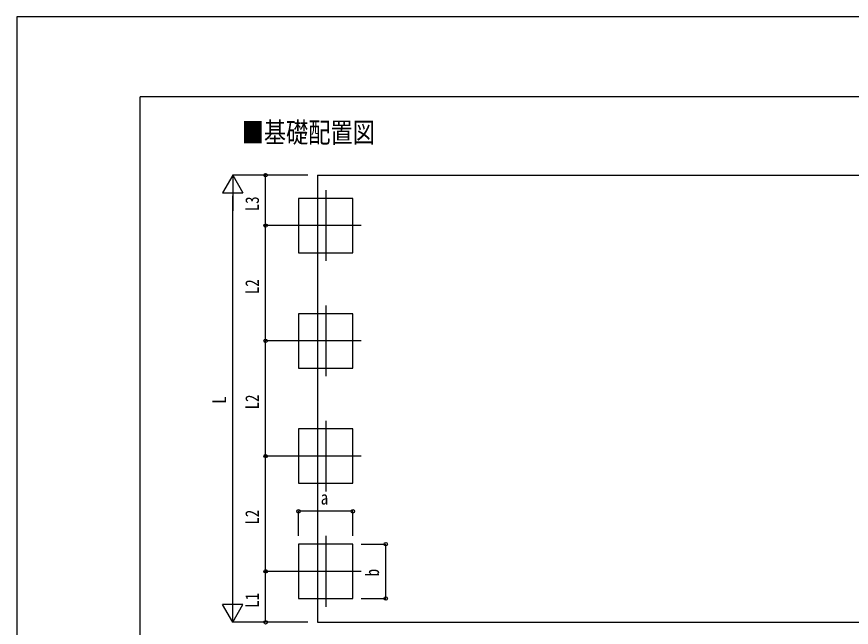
# Model space of a CAD drawing. Units: millimetres, scale not verified. Extents: x -21025 to 21025, y -14850 to 14850.
# Drawn here: x -21025 to -10884, y 7433 to 14850 of the extents above; entities that cross this region are included whole.
import ezdxf
from ezdxf.enums import TextEntityAlignment as Align

# ---------------------------------------------------------------- set-up
doc = ezdxf.new("R2010")
doc.units = ezdxf.units.MM
doc.header["$LTSCALE"] = 60
for name, color, linetype in [('0-2_USER1', 3, 'Continuous'), ('0-4_YKK_12', 2, 'Continuous'), ('0-6_YKK_A1', 4, 'Continuous'), ('0-7_YKK_D', 6, 'Continuous'), ('0-8_YKK_ZWAK', 7, 'Continuous')]:
    doc.layers.add(name, color=color, linetype=linetype)
doc.styles.add('ＭＳ ゴシック', font='')
doc.styles.get('ＭＳ ゴシック').set_extended_font_data('MS Gothic')

msp = doc.modelspace()

# ---------------------------------------------------------------- linework, layer by layer
at = {"layer": '0-4_YKK_12'}
for p, q in [((-17270.4, 12742.72), (-17270.4, 11882.72)), ((-16840.4, 12312.72), (-17700.4, 12312.72)), ((-17270.4, 11342.72), (-17270.4, 10482.72)), ((-16840.4, 10912.72), (-17700.4, 10912.72)), ((-17270.4, 9942.72), (-17270.4, 9082.72)), ((-16840.4, 9512.72), (-17700.4, 9512.72)), ((-17270.4, 8542.72), (-17270.4, 7682.72)), ((-16840.4, 8112.72), (-17700.4, 8112.72))]:
    msp.add_line(p, q, dxfattribs=at)
at = {"layer": '0-6_YKK_A1'}
for p, q in [((-17368.9, 12925.72), (-17368.9, 7493.72)), ((-17600.4, 8442.72), (-17600.4, 7782.72)), ((-17368.9, 7493.72), (-1698.9, 7493.72))]:
    msp.add_line(p, q, dxfattribs=at)
msp.add_lwpolyline([(-17368.9, 12925.72), (-1698.9, 12925.72), (-1698.9, 7493.72)], dxfattribs=at)
for points in [[(-16940.4, 11982.72), (-16940.4, 12642.72), (-17600.4, 12642.72), (-17600.4, 11982.72)], [(-16940.4, 10582.72), (-16940.4, 11242.72), (-17600.4, 11242.72), (-17600.4, 10582.72)], [(-16940.4, 9182.72), (-16940.4, 9842.72), (-17600.4, 9842.72), (-17600.4, 9182.72)], [(-16940.4, 7782.72), (-16940.4, 8442.72), (-17600.4, 8442.72), (-17600.4, 7782.72)]]:
    msp.add_lwpolyline(points, close=True, dxfattribs=at)
at = {"layer": '0-7_YKK_D'}
for p, q in [((-18400.4, 12925.72), (-18525.4, 12709.21)), ((-17485.9, 12925.72), (-18401.4, 12925.72)), ((-18400.4, 12925.72), (-18275.4, 12709.21)), ((-18400.4, 12925.72), (-18400.4, 12492.71)), ((-17485.9, 12925.72), (-18001.4, 12925.72)), ((-18000.4, 12312.72), (-18000.4, 12925.72)), ((-18525.4, 12709.21), (-18275.4, 12709.21)), ((-18400.4, 7743.72), (-18400.4, 12675.72)), ((-17701.4, 12312.72), (-18001.4, 12312.72)), ((-17701.4, 12312.72), (-18001.4, 12312.72)), ((-18000.4, 10912.72), (-18000.4, 12312.72)), ((-17701.4, 10912.72), (-18001.4, 10912.72)), ((-17701.4, 10912.72), (-18001.4, 10912.72)), ((-18000.4, 9512.72), (-18000.4, 10912.72)), ((-17701.4, 9512.72), (-18001.4, 9512.72)), ((-17701.4, 9512.72), (-18001.4, 9512.72)), ((-18000.4, 8112.72), (-18000.4, 9512.72)), ((-17600.4, 8542.72), (-17600.4, 8843.72)), ((-16940.4, 8842.72), (-17600.4, 8842.72)), ((-16940.4, 8542.72), (-16940.4, 8843.72)), ((-16840.4, 8442.72), (-16539.4, 8442.72)), ((-16540.4, 7782.72), (-16540.4, 8442.72)), ((-17701.4, 8112.72), (-18001.4, 8112.72)), ((-17701.4, 8112.72), (-18001.4, 8112.72)), ((-18000.4, 7493.72), (-18000.4, 8112.72)), ((-18400.4, 7493.72), (-18400.4, 7926.73)), ((-18400.4, 7493.72), (-18525.4, 7710.23)), ((-18275.4, 7710.23), (-18525.4, 7710.23)), ((-18400.4, 7493.72), (-18275.4, 7710.23)), ((-16840.4, 7782.72), (-16539.4, 7782.72)), ((-17485.9, 7493.72), (-18401.4, 7493.72)), ((-17485.9, 7493.72), (-18001.4, 7493.72))]:
    msp.add_line(p, q, dxfattribs=at)
for centre in [(-18000.4, 12925.72), (-18000.4, 12312.72), (-18000.4, 12312.72), (-18000.4, 10912.72), (-18000.4, 10912.72), (-18000.4, 9512.72), (-18000.4, 9512.72), (-17600.4, 8842.72), (-16940.4, 8842.72), (-16540.4, 8442.72), (-18000.4, 8112.72), (-18000.4, 8112.72), (-16540.4, 7782.72), (-18000.4, 7493.72)]:
    msp.add_circle(centre, 21.25, dxfattribs=at)
at = {"layer": '0-8_YKK_ZWAK'}
for p in [(19475.1, 13875), (-19524.9, -12625)]:
    msp.add_line(p, (-19524.9, 13875), dxfattribs=at)
msp.add_lwpolyline([(-21025, -14850), (21025, -14850), (21025, 14850), (-21025, 14850)], close=True, dxfattribs=at)

# ---------------------------------------------------------------- texts
at = {"layer": '0-2_USER1', "style": 'ＭＳ ゴシック', "width": 0.8}
msp.add_text('■基礎配置図', height=247.1, dxfattribs=at).set_placement((-18290.69, 13245.95), align=Align.BOTTOM_LEFT)
at = {"layer": '0-7_YKK_D', "style": 'ＭＳ ゴシック', "width": 0.8}
for s, p in [('L3', (-18032.4, 12487.22)), ('L2', (-18032.4, 11480.72)), ('L2', (-18032.4, 10080.72)), ('L', (-18432.4, 10149.72)), ('L2', (-18032.4, 8680.72)), ('b', (-16572.4, 8052.72)), ('L1', (-18032.4, 7671.22))]:
    msp.add_text(s, height=165, rotation=90, dxfattribs=at).set_placement(p, align=Align.BOTTOM_LEFT)
msp.add_text('a', height=165, dxfattribs=at).set_placement((-17330.4, 8874.72), align=Align.BOTTOM_LEFT)

doc.saveas('drawing.dxf')
